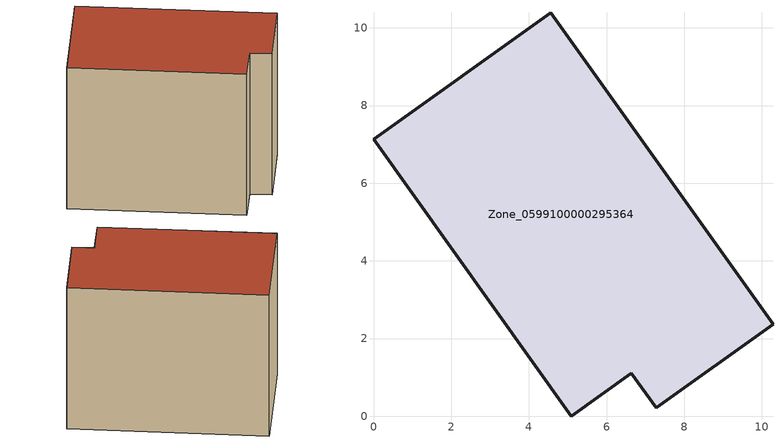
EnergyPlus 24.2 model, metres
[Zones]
Zone_0599100000295364
 floor ground (C_G): 0,7.13 4.57,10.39 10.29,2.37 7.29,0.22 6.64,1.11 5.09,0 z0
 wall outside (C_F): 4.57,10.39 0,7.13 5.09,0 6.64,1.11 7.29,0.22 10.29,2.37 4.57,10.39 z0:8.09
 roof outside (C_R): 10.29,2.37 4.57,10.39 0,7.13 5.09,0 6.64,1.11 7.29,0.22 z8.09
[BUILDING]
Pand.0599100000295364: North Axis=0; Terrain=City; Loads Convergence Tolerance Value=0.04; Temperature Convergence Tolerance Value=0.4; Solar Distribution=FullExterior; Maximum Number of Warmup Days=25; Minimum Number of Warmup Days=1
[Site:Location]
Rotterdam.The.Hague.AP_ZH_NLD Design_Conditions: Latitude=51.96; Longitude=4.45; Time Zone=1; Elevation=-4.5
[SITE:GROUNDTEMPERATURE:BUILDINGSURFACE]
18, 18, 18, 18, 18, 18, 18, 18, 18, 18, 18, 18
[MATERIAL] Thermal Absorptance=0.9; Solar Absorptance=0.7; Visible Absorptance=0.7
Name | Roughness | Thickness | Conductivity | Density | Specific Heat
G.TC.1975-1991 | MediumSmooth | 0.15 | 0.288461 | 540 | 1210
F.TC.1975-1991 | Rough | 0.3 | 0.230769 | 1920 | 840
R.TC.1975-1991 | MediumRough | 0.2 | 0.153846 | 1500 | 1000
[CONSTRUCTION]
C_G: G.TC.1975-1991
C_F: F.TC.1975-1991
C_R: R.TC.1975-1991
[ZONE]
Zone_0599100000295364: Type=1; Multiplier=1; Ceiling Height=Autocalculate; Volume=Autocalculate; Floor Area=autocalculate; Part of Total Floor Area=Yes
[ZONEINFILTRATION:DESIGNFLOWRATE]
Infil_Zone_0599100000295364: Zone or ZoneList or Space or SpaceList=Zone_0599100000295364; Schedule=AlwaysOn; Design Flow Rate Calculation Method=Flow/Area; Flow Rate per Floor Area=0.003; Constant Term Coefficient=1; Temperature Term Coefficient=0; Velocity Term Coefficient=0; Velocity Squared Term Coefficient=0
[HVACTEMPLATE:ZONE:IDEALLOADSAIRSYSTEM]
Zone_0599100000295364: Maximum Heating Supply Air Temperature=50; Minimum Cooling Supply Air Temperature=13; Maximum Heating Supply Air Humidity Ratio=0.0156; Minimum Cooling Supply Air Humidity Ratio=0.0077; Heating Limit=NoLimit; Cooling Limit=NoLimit; Dehumidification Control Type=ConstantSensibleHeatRatio; Cooling Sensible Heat Ratio=0.7; Dehumidification Setpoint=60; Humidification Control Type=None; Humidification Setpoint=30; Outdoor Air Method=None; Outdoor Air Flow Rate per Person=0.00944; Outdoor Air Flow Rate per Zone Floor Area=0; Outdoor Air Flow Rate per Zone=0; Demand Controlled Ventilation Type=None; Outdoor Air Economizer Type=NoEconomizer; Heat Recovery Type=None; Sensible Heat Recovery Effectiveness=0.7; Latent Heat Recovery Effectiveness=0.65
[ZONECONTROL:THERMOSTAT]
ThermostatControl_Zone_0599100000295364: Zone or ZoneList=Zone_0599100000295364; Control Type Schedule=DualSetpointControlType; Control 1=Thermostat_Zone_0599100000295364; Temperature Difference Between Cutout And Setpoint=0
[THERMOSTATSETPOINT:DUALSETPOINT]
Thermostat_Zone_0599100000295364: Heating Setpoint Temperature Schedule=HeatingSetpoint_Zone_0599100000295364; Cooling Setpoint Temperature Schedule=CoolingSetpoint_Zone_0599100000295364
[SCHEDULE:COMPACT]
HeatingSetpoint_Zone_0599100000295364: Through: 12/31, For: AllDays, Until: 24:00, 21
CoolingSetpoint_Zone_0599100000295364: Through: 12/31, For: AllDays, Until: 24:00, 24
DualSetpointControlType: Through: 12/31, For: AllDays, Until: 24:00, 4
AlwaysOn: Through: 12/31, For: AllDays, Until: 24:00, 1
